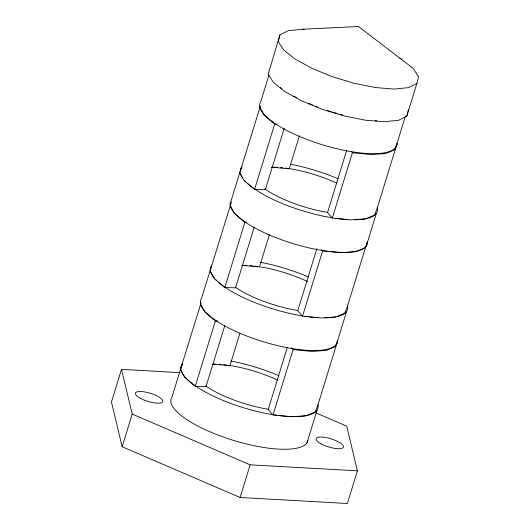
<?xml version="1.0" encoding="UTF-8"?>
<svg xmlns="http://www.w3.org/2000/svg" width="530" height="530" viewBox="0 0 530 530"><rect width="100%" height="100%" fill="white"/><g stroke="black" fill="none" stroke-linecap="round" stroke-linejoin="round"><path stroke-width="0.79" d="M279.906 34.894L278.257 41.486L283.471 49.8L295.044 59.042L311.839 68.284L332.211 76.645L354.166 83.283L375.558 87.569L394.293 89.066L408.537 87.642L416.891 83.429L418.541 76.837L413.327 68.516L358.446 26.5L302.504 29.256L288.26 30.68L279.906 34.894L268.206 74.147L273.427 82.461L284.994 91.697L301.789 100.945L322.16 109.299L344.122 115.944L365.514 120.23L384.243 121.728L398.487 120.303L406.841 116.09L416.891 83.429M406.841 116.09L408.491 109.498M180.081 372.65L121.509 369.364L111.459 402.025L122.152 446.744L240.103 497.478L347.355 503.5L357.399 470.839L346.706 426.12L316.463 413.108M122.152 446.744L132.202 414.082L121.509 369.364M268.882 75.293L260.747 101.733A71.543 21.154 17.1 0 0 321.114 144.405A71.543 21.154 17.1 0 0 396.937 144.253M260.422 105.868L231.206 200.479A71.543 21.154 17.1 0 0 290.294 242.747A71.543 21.154 17.1 0 0 367.27 243.8M231.477 201.93L201.44 298.602A71.543 21.154 17.1 0 0 260.522 340.869A71.543 21.154 17.1 0 0 337.497 341.916M224.667 325.97L206.024 386.569L195.259 386.317L184.712 377.367L180.465 369.423L201.108 302.736M284.219 128.32L265.331 189.7L254.572 189.442L274.666 124.126L264.119 115.176L259.872 107.239M254.208 227.224L235.565 287.823L224.799 287.565L244.893 222.242L234.353 213.298L230.106 205.355M195.259 386.317L215.359 320.994L204.812 312.051L200.565 304.107M299.397 135.819L289.228 168.871L274.255 167.414L271.93 167.579M269.386 234.724L259.462 266.994L244.489 265.53L242.164 265.696M239.845 333.476L229.921 365.746L214.948 364.282L212.623 364.448M346.653 150.421L327.527 212.596L332.317 218.062L351.032 219.884L365.567 218.857L374.511 215.074L376.982 208.913L397.076 143.59L394.605 149.751L385.668 153.534L371.126 154.561L352.41 152.739L351.344 151.52M240.103 497.478L250.147 464.823L357.399 470.839M316.887 248.537L297.761 310.712L302.544 316.178L321.26 318L335.801 316.973L344.745 313.197L347.21 307.029L367.303 241.706M287.346 347.289L268.22 409.465L273.003 414.93L291.719 416.752L306.26 415.725L315.204 411.942L317.669 405.781L337.769 340.459L335.298 346.62L326.354 350.403L311.819 351.43L293.103 349.608L291.507 347.786M332.317 218.062L352.41 152.739M302.544 316.178L322.637 250.856L321.577 249.643M273.003 414.93L293.103 349.608M395.857 147.234L405.43 116.13M366.316 245.986L376.366 213.325M336.55 344.102L346.6 311.441M307.009 442.855L317.059 410.193M241.971 167.076L239.779 172.555L244.025 180.498L254.572 189.442M211.106 267.935L210.006 270.678L214.252 278.621L224.799 287.565M180.465 369.423L182.665 363.944M365.389 246.503L364.839 247.874L355.895 251.651L341.353 252.684L322.637 250.856M274.666 124.126L277.15 124.186M244.893 222.242L246.549 222.282M215.359 320.994L217.837 321.054M302.504 29.256L304.134 29.382M132.202 414.082L250.147 464.823M399.653 58.128L401.753 59.281M307.956 440.668A71.543 21.154 17.1 0 1 230.981 439.615A71.543 21.154 17.1 0 1 171.899 397.354L181.949 364.693A71.543 21.154 17.1 0 0 180.869 367.668M317.934 404.688A71.543 21.154 17.1 0 1 278.455 415.487M276.812 415.268A71.543 21.154 17.1 0 1 193.622 384.694M193.052 384.27A71.543 21.154 17.1 0 1 182.797 374.094M182.035 372.742A71.543 21.154 17.1 0 1 181.068 370.192M231.007 361.062A71.543 21.154 17.1 0 1 278.84 375.684M268.021 409.2A57.233 16.927 17.1 0 1 205.534 385.767M213.02 364.097A57.233 16.927 17.1 0 1 215.571 364.123M219.711 364.329A57.233 16.927 17.1 0 1 221.235 364.448M223.594 364.68A57.233 16.927 17.1 0 1 226.833 365.064M228.483 365.296A57.233 16.927 17.1 0 1 277.448 380.043M376.704 120.787A71.543 21.154 17.1 0 1 375.207 120.681M342.433 114.964A71.543 21.154 17.1 0 1 340.094 114.341M336.961 113.473A71.543 21.154 17.1 0 1 333.039 112.32M331.475 111.837A71.543 21.154 17.1 0 1 327.606 110.598M317.735 107.106A71.543 21.154 17.1 0 1 315.502 106.245M312.567 105.072A71.543 21.154 17.1 0 1 309.01 103.582M296.595 97.692A71.543 21.154 17.1 0 1 293.945 96.268M281.9 88.656A71.543 21.154 17.1 0 1 280.489 87.576M347.475 305.936A71.543 21.154 17.1 0 1 337.133 316.615M335.603 316.933A71.543 21.154 17.1 0 1 324.771 317.868M318.132 317.695A71.543 21.154 17.1 0 1 309.619 316.94M307.996 316.741A71.543 21.154 17.1 0 1 304.69 316.277M302.193 315.887A71.543 21.154 17.1 0 1 219.195 282.834M216.836 280.701A71.543 21.154 17.1 0 1 215.79 279.654M214.398 278.124A71.543 21.154 17.1 0 1 210.609 271.446M210.41 268.922A71.543 21.154 17.1 0 1 211.483 265.941M260.548 262.31A71.543 21.154 17.1 0 1 308.38 276.932M297.562 310.447A57.233 16.927 17.1 0 1 235.075 287.022M241.733 265.358A57.233 16.927 17.1 0 1 246.874 265.437M250.008 265.636A57.233 16.927 17.1 0 1 253.135 265.927M254.738 266.106A57.233 16.927 17.1 0 1 258.024 266.544M260.522 266.935A57.233 16.927 17.1 0 1 307.718 281.635M377.241 207.82A71.543 21.154 17.1 0 1 354.537 219.745M347.899 219.579A71.543 21.154 17.1 0 1 335.291 218.281M331.959 217.77A71.543 21.154 17.1 0 1 247.742 183.645M245.562 181.538A71.543 21.154 17.1 0 1 244.608 180.511M242.554 177.908A71.543 21.154 17.1 0 1 240.381 173.323M240.183 170.799A71.543 21.154 17.1 0 1 241.256 167.825M290.314 164.194A71.543 21.154 17.1 0 1 338.153 178.815M327.328 212.331A57.233 16.927 17.1 0 1 264.841 188.899M271.499 167.242A57.233 16.927 17.1 0 1 277.541 167.367M280.549 167.579A57.233 16.927 17.1 0 1 282.901 167.811M285.319 168.089A57.233 16.927 17.1 0 1 336.755 183.168M140.245 398.229A14.31 4.233 17.1 0 0 162.637 401.886A14.31 4.233 17.1 0 0 144.498 391.895A14.31 4.233 17.1 0 0 140.245 398.229M320.902 443.756A14.31 4.233 17.1 0 0 343.294 447.419A14.31 4.233 17.1 0 0 325.155 437.429A14.31 4.233 17.1 0 0 320.902 443.756"/></g></svg>
